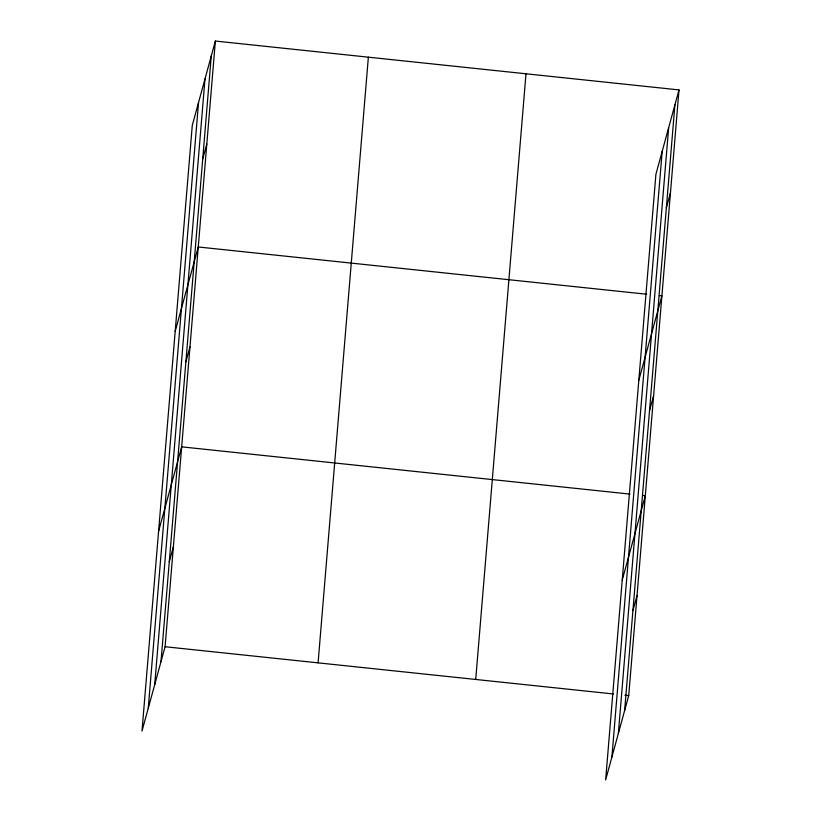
<?xml version="1.0" encoding="UTF-8"?>
<svg xmlns="http://www.w3.org/2000/svg" width="821" height="821" viewBox="0 0 821 821"><rect width="100%" height="100%" fill="white"/><g stroke="black" fill="none" stroke-linecap="round" stroke-linejoin="round"><path stroke-width="1.23" d="M148.262 708.195L198.538 102.512M154.717 684.601L204.993 78.919M160.988 661.705L211.264 56.023M215.359 41.05L192.278 125.408L142.002 731.09L165.083 646.732L215.359 41.05L678.998 89.91L628.722 695.592L605.641 779.95L655.917 174.268L678.998 89.91M318.086 662.855L368.362 57.172M475.718 679.46L525.994 73.787M611.902 757.054L662.188 151.372M618.357 733.461L668.643 127.778M624.627 710.565L674.903 104.883M202.715 158.987L206.81 144.014M175.181 331.345L198.261 246.977L646.609 294.226M185.874 361.887L189.969 346.914M158.597 531.218L181.667 446.85L630.015 494.098M169.28 561.769L173.375 546.796M666.354 207.846L670.449 192.873M638.83 380.205L661.9 295.837L659.355 295.57M649.514 410.746L653.608 395.773M622.236 580.078L645.316 495.71L642.761 495.443M632.919 610.619L637.014 595.646M165.083 646.732L613.42 693.971M624.894 695.182L628.722 695.592"/></g></svg>
